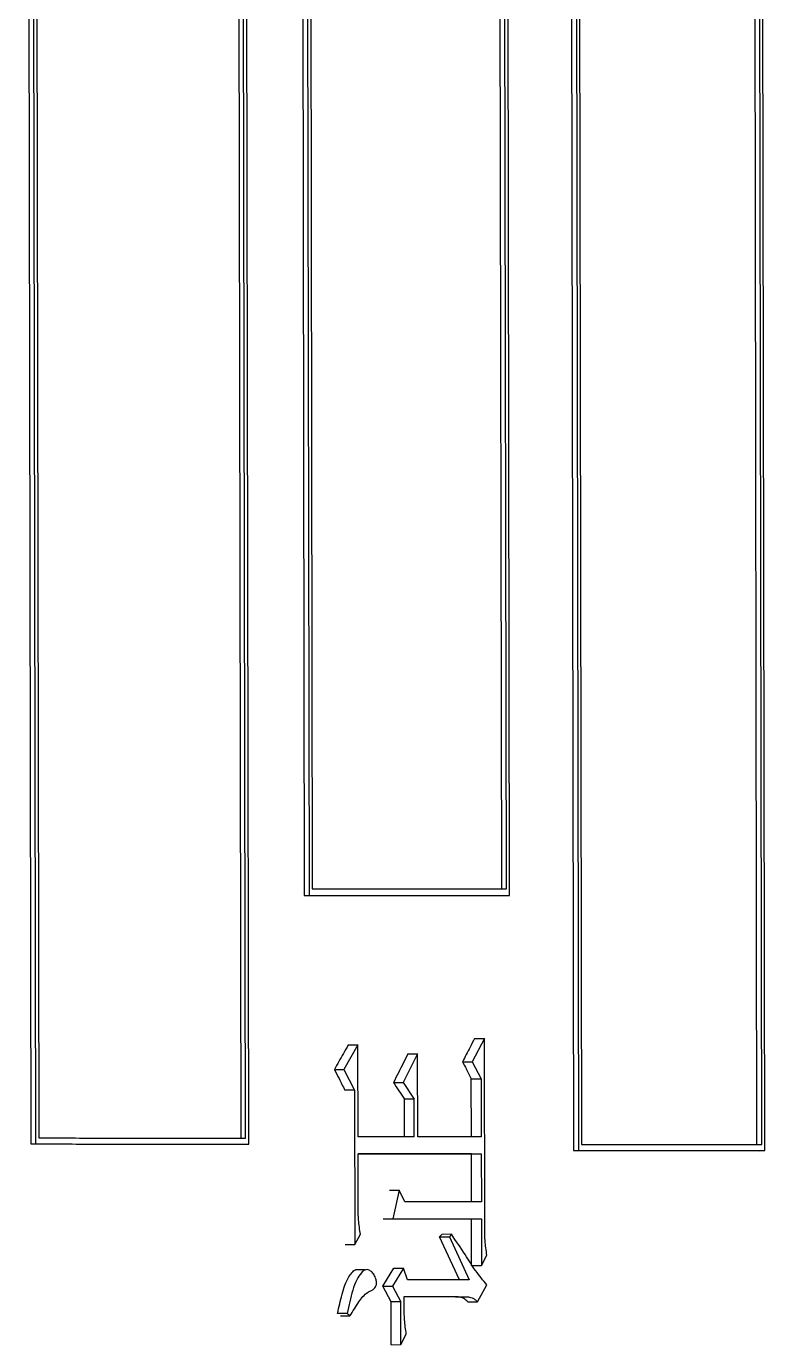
# Model space of a CAD drawing. Header units: millimetres. Extents: x 2301 to 4250, y 838 to 2217.
# Drawn here: x 3096.76 to 3102.92, y 1060.07 to 1071.06 of the extents above; entities that cross this region are included whole.
import ezdxf

# ---------------------------------------------------------------- set-up
doc = ezdxf.new("R2010")
doc.units = ezdxf.units.MM

msp = doc.modelspace()

# ---------------------------------------------------------------- linework, layer by layer
at = {"color": 7, "linetype": 'Continuous', "lineweight": 25}
for p, q in [((3096.764, 1083.877), (3096.801, 1061.745)), ((3096.802, 1083.878), (3096.84, 1061.745)), ((3098.62, 1061.744), (3098.582, 1083.877)), ((3096.831, 1083.828), (3096.869, 1061.795)), ((3098.515, 1083.826), (3098.552, 1061.794)), ((3098.592, 1061.794), (3098.555, 1083.827)), ((3099.049, 1083.826), (3099.082, 1063.816)), ((3099.089, 1083.826), (3099.122, 1063.816)), ((3099.116, 1083.776), (3099.149, 1063.872)), ((3100.693, 1083.775), (3100.727, 1063.871)), ((3100.768, 1063.871), (3100.734, 1083.775)), ((3100.794, 1063.815), (3100.76, 1083.825)), ((3101.289, 1083.824), (3101.327, 1061.691)), ((3101.331, 1083.824), (3101.368, 1061.691)), ((3101.356, 1083.774), (3101.393, 1061.741)), ((3102.818, 1083.772), (3102.855, 1061.739)), ((3102.898, 1061.74), (3102.861, 1083.773)), ((3102.922, 1061.69), (3102.885, 1083.823)), ((3099.082, 1063.816), (3100.753, 1063.815)), ((3099.082, 1063.816), (3099.122, 1063.816)), ((3100.753, 1063.815), (3100.794, 1063.815)), ((3099.529, 1062.572), (3099.413, 1062.366)), ((3099.531, 1061.804), (3099.529, 1062.572)), ((3100.585, 1062.625), (3100.483, 1062.43)), ((3100.587, 1061.035), (3100.585, 1062.625)), ((3100.027, 1062.495), (3099.907, 1062.258)), ((3100.028, 1061.803), (3100.027, 1062.495)), ((3099.413, 1062.366), (3099.501, 1062.193)), ((3100.483, 1062.43), (3100.557, 1062.289)), ((3099.907, 1062.258), (3099.999, 1062.117)), ((3100.476, 1061.802), (3100.475, 1062.289)), ((3100.557, 1062.289), (3100.558, 1061.803)), ((3099.501, 1062.193), (3099.503, 1060.906)), ((3099.999, 1062.117), (3099.918, 1062.117)), ((3099.919, 1061.803), (3099.918, 1062.117)), ((3099.999, 1061.803), (3099.999, 1062.117)), ((3099.999, 1061.803), (3099.531, 1061.804)), ((3100.558, 1061.803), (3100.028, 1061.803)), ((3096.801, 1061.745), (3098.58, 1061.743)), ((3098.58, 1061.743), (3098.62, 1061.744)), ((3101.327, 1061.691), (3102.879, 1061.689)), ((3101.327, 1061.691), (3101.368, 1061.691)), ((3102.879, 1061.689), (3102.922, 1061.69)), ((3099.531, 1061.663), (3100.558, 1061.662)), ((3099.532, 1061.209), (3099.531, 1061.663)), ((3100.476, 1061.662), (3099.531, 1061.663)), ((3100.476, 1061.662), (3100.558, 1061.662)), ((3100.477, 1061.262), (3100.476, 1061.662)), ((3100.558, 1061.662), (3100.559, 1061.262)), ((3099.874, 1061.36), (3099.822, 1061.122)), ((3099.92, 1061.262), (3099.874, 1061.36)), ((3100.559, 1061.262), (3099.92, 1061.262)), ((3099.741, 1061.122), (3100.477, 1061.121)), ((3099.822, 1061.122), (3100.559, 1061.121)), ((3100.477, 1061.121), (3100.559, 1061.121)), ((3100.478, 1060.732), (3100.477, 1061.121)), ((3100.559, 1061.121), (3100.56, 1060.732)), ((3099.423, 1060.906), (3099.503, 1060.906)), ((3099.503, 1060.906), (3099.55, 1060.992)), ((3100.211, 1060.97), (3100.228, 1060.991)), ((3100.376, 1060.613), (3100.211, 1060.97)), ((3100.31, 1060.992), (3100.228, 1060.991)), ((3100.31, 1060.992), (3100.293, 1060.97)), ((3100.293, 1060.97), (3100.458, 1060.613)), ((3100.56, 1060.732), (3100.605, 1060.818)), ((3099.591, 1060.695), (3099.51, 1060.695)), ((3099.736, 1060.559), (3099.828, 1060.71)), ((3099.909, 1060.711), (3099.817, 1060.559)), ((3099.944, 1060.613), (3099.909, 1060.711)), ((3100.478, 1060.732), (3100.56, 1060.732)), ((3100.458, 1060.613), (3099.944, 1060.613)), ((3100.526, 1060.429), (3100.605, 1060.57)), ((3099.806, 1060.429), (3099.736, 1060.559)), ((3099.817, 1060.559), (3099.887, 1060.43)), ((3099.915, 1060.473), (3100.424, 1060.472)), ((3099.916, 1060.375), (3099.915, 1060.473)), ((3100.343, 1060.472), (3099.915, 1060.472)), ((3100.343, 1060.472), (3100.424, 1060.472)), ((3099.887, 1060.43), (3099.806, 1060.429)), ((3099.806, 1060.072), (3099.806, 1060.429)), ((3099.887, 1060.073), (3099.887, 1060.43)), ((3099.44, 1060.332), (3099.36, 1060.332)), ((3099.383, 1060.311), (3099.463, 1060.311)), ((3099.887, 1060.073), (3099.933, 1060.159)), ((3099.806, 1060.072), (3099.887, 1060.073))]:
    msp.add_line(p, q, dxfattribs=at)
at = {"color": 7, "linetype": 'Continuous', "lineweight": 25, "flags": 128}
for points in [[(3099.449, 1062.571), (3099.494, 1062.571), (3099.529, 1062.572)], [(3100.503, 1062.625), (3100.549, 1062.625), (3100.585, 1062.625)], [(3099.946, 1062.495), (3099.991, 1062.495), (3100.027, 1062.495)], [(3099.333, 1062.366), (3099.378, 1062.366), (3099.413, 1062.366)], [(3100.402, 1062.43), (3100.447, 1062.43), (3100.483, 1062.43)], [(3099.826, 1062.257), (3099.871, 1062.257), (3099.907, 1062.258)], [(3100.475, 1062.289), (3100.521, 1062.289), (3100.557, 1062.289)], [(3099.501, 1062.193), (3099.456, 1062.193), (3099.421, 1062.193)], [(3096.801, 1061.745), (3096.823, 1061.745), (3096.84, 1061.745)], [(3099.793, 1061.36), (3099.838, 1061.36), (3099.874, 1061.36)], [(3099.741, 1061.122), (3099.786, 1061.122), (3099.822, 1061.122)], [(3100.211, 1060.97), (3100.257, 1060.97), (3100.293, 1060.97)], [(3099.828, 1060.71), (3099.874, 1060.711), (3099.909, 1060.711)], [(3099.736, 1060.559), (3099.782, 1060.559), (3099.817, 1060.559)], [(3100.445, 1060.429), (3100.465, 1060.429), (3100.486, 1060.429), (3100.526, 1060.429)]]:
    msp.add_lwpolyline(points, dxfattribs=at)
at = {"color": 7, "linetype": 'Continuous', "lineweight": 25}
for points, knots in [([(3099.149, 1063.872), (3099.32, 1063.872), (3099.661, 1063.872), (3100.202, 1063.871), (3100.567, 1063.871), (3100.768, 1063.871)], [0, 0, 0, 0, 0.3099205, 0.6198411, 1, 1, 1, 1]), ([(3099.122, 1063.816), (3099.293, 1063.816), (3099.634, 1063.816), (3100.193, 1063.815), (3100.575, 1063.815), (3100.794, 1063.815)], [0, 0, 0, 0, 0.300081, 0.600162, 1, 1, 1, 1]), ([(3099.449, 1062.571), (3099.435, 1062.547), (3099.409, 1062.501), (3099.37, 1062.432), (3099.345, 1062.388), (3099.333, 1062.366)], [0, 0, 0, 0, 0.352476, 0.676238, 1, 1, 1, 1]), ([(3100.503, 1062.625), (3100.49, 1062.6), (3100.467, 1062.555), (3100.433, 1062.49), (3100.412, 1062.45), (3100.402, 1062.43)], [0, 0, 0, 0, 0.380988, 0.690494, 1, 1, 1, 1]), ([(3099.946, 1062.495), (3099.933, 1062.47), (3099.907, 1062.418), (3099.867, 1062.338), (3099.839, 1062.284), (3099.826, 1062.257)], [0, 0, 0, 0, 0.318137, 0.659068, 1, 1, 1, 1]), ([(3099.333, 1062.366), (3099.346, 1062.34), (3099.367, 1062.299), (3099.396, 1062.241), (3099.412, 1062.209), (3099.421, 1062.193)], [0, 0, 0, 0, 0.4407847, 0.720392, 1, 1, 1, 1]), ([(3100.402, 1062.43), (3100.408, 1062.418), (3100.421, 1062.393), (3100.446, 1062.346), (3100.464, 1062.311), (3100.475, 1062.289)], [0, 0, 0, 0, 0.263764, 0.527527, 1, 1, 1, 1]), ([(3099.826, 1062.257), (3099.841, 1062.234), (3099.872, 1062.187), (3099.903, 1062.14), (3099.918, 1062.117)], [0, 0, 0, 0, 0.5, 1, 1, 1, 1]), ([(3096.869, 1061.795), (3097.05, 1061.795), (3097.412, 1061.794), (3097.988, 1061.794), (3098.377, 1061.794), (3098.592, 1061.794)], [0, 0, 0, 0, 0.309921, 0.619841, 1, 1, 1, 1]), ([(3096.84, 1061.745), (3097.021, 1061.745), (3097.384, 1061.744), (3097.979, 1061.744), (3098.387, 1061.744), (3098.62, 1061.744)], [0, 0, 0, 0, 0.300081, 0.600162, 1, 1, 1, 1]), ([(3101.368, 1061.691), (3101.527, 1061.691), (3101.845, 1061.691), (3102.365, 1061.69), (3102.719, 1061.69), (3102.922, 1061.69)], [0, 0, 0, 0, 0.300081, 0.600162, 1, 1, 1, 1]), ([(3101.393, 1061.741), (3101.552, 1061.741), (3101.87, 1061.741), (3102.373, 1061.74), (3102.711, 1061.74), (3102.898, 1061.74)], [0, 0, 0, 0, 0.3099206, 0.6198411, 1, 1, 1, 1]), ([(3099.55, 1060.992), (3099.544, 1061.032), (3099.533, 1061.103), (3099.532, 1061.176), (3099.532, 1061.209)], [0, 0, 0, 0, 0.558835, 1, 1, 1, 1]), ([(3100.605, 1060.818), (3100.599, 1060.858), (3100.589, 1060.929), (3100.588, 1061.002), (3100.587, 1061.035)], [0, 0, 0, 0, 0.558835, 1, 1, 1, 1]), ([(3100.605, 1060.57), (3100.573, 1060.608), (3100.51, 1060.686), (3100.416, 1060.836), (3100.348, 1060.936), (3100.31, 1060.992)], [0, 0, 0, 0, 0.30479, 0.609527, 1, 1, 1, 1]), ([(3099.36, 1060.332), (3099.371, 1060.386), (3099.395, 1060.493), (3099.434, 1060.614), (3099.478, 1060.672), (3099.499, 1060.694), (3099.51, 1060.695), (3099.51, 1060.695)], [0, 0, 0, 0, 0.3741238, 0.7513291, 0.874057, 0.9974913, 1, 1, 1, 1]), ([(3099.463, 1060.311), (3099.487, 1060.351), (3099.532, 1060.424), (3099.593, 1060.504), (3099.641, 1060.522), (3099.664, 1060.537), (3099.676, 1060.552), (3099.683, 1060.566), (3099.686, 1060.582), (3099.684, 1060.603), (3099.676, 1060.632), (3099.66, 1060.664), (3099.636, 1060.687), (3099.611, 1060.7), (3099.584, 1060.695), (3099.552, 1060.667), (3099.501, 1060.586), (3099.468, 1060.462), (3099.447, 1060.365), (3099.44, 1060.332)], [0, 0, 0, 0, 0.1494431, 0.2740419, 0.3330763, 0.3627542, 0.3851876, 0.3980214, 0.4109849, 0.4260201, 0.4523902, 0.493257, 0.5334961, 0.5728596, 0.6051704, 0.6516819, 0.7292837, 0.9086861, 1, 1, 1, 1]), ([(3100.445, 1060.429), (3100.434, 1060.439), (3100.417, 1060.457), (3100.389, 1060.466), (3100.366, 1060.471), (3100.35, 1060.472), (3100.343, 1060.472)], [0, 0, 0, 0, 0.3429, 0.562849, 0.781389, 1, 1, 1, 1]), ([(3100.424, 1060.472), (3100.436, 1060.472), (3100.456, 1060.471), (3100.483, 1060.462), (3100.506, 1060.451), (3100.519, 1060.436), (3100.526, 1060.429)], [0, 0, 0, 0, 0.3374888, 0.5565362, 0.7768672, 1, 1, 1, 1]), ([(3099.933, 1060.159), (3099.927, 1060.199), (3099.917, 1060.27), (3099.916, 1060.343), (3099.916, 1060.375)], [0, 0, 0, 0, 0.5588393, 1, 1, 1, 1]), ([(3099.463, 1060.311), (3099.461, 1060.313), (3099.456, 1060.317), (3099.449, 1060.324), (3099.443, 1060.33), (3099.44, 1060.332)], [0, 0, 0, 0, 0.250151, 0.625182, 1, 1, 1, 1])]:
    msp.add_open_spline(points, degree=3, knots=knots, dxfattribs=at)

doc.saveas('drawing.dxf')
